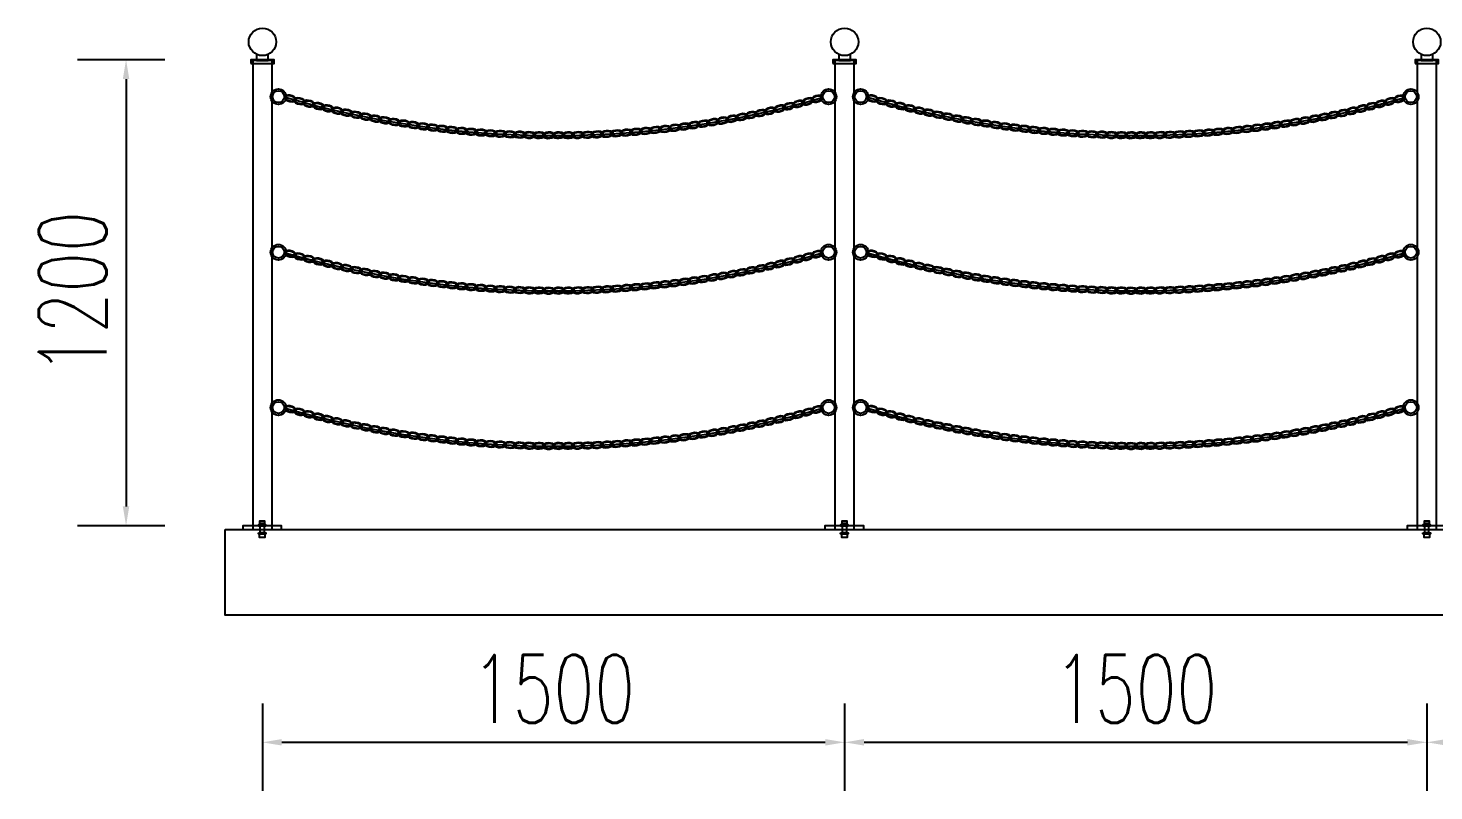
# Model space of a CAD drawing. Extents: x -18540 to 926017, y -610001 to -56924.
# Drawn here: x 494075 to 497697, y -116092 to -114128 of the extents above; entities that cross this region are included whole.
import ezdxf

# ---------------------------------------------------------------- set-up
doc = ezdxf.new("R2010")
doc.units = 0
doc.header["$LTSCALE"] = 10
doc.header["$MEASUREMENT"] = 0
for name, color, linetype in [('W-_ANTICOLLISION防撞措施', 6, 'Continuous'), ('W-PLASTIC_RAILINGS塑木栏杆', 6, 'Continuous'), ('W-REVETMENT驳岸', 251, 'Continuous'), ('W-STEEL_FRAME钢架', 3, 'Continuous')]:
    doc.layers.add(name, color=color, linetype=linetype)
doc.styles.add('STANDARD_T3', font='simplex.shx', dxfattribs={"width": 0.7, "bigfont": 'gbcbig.shx'})
doc.dimstyles.new('W&&50', dxfattribs={"dimtxt": 175, "dimasz": 50, "dimexe": 125, "dimexo": 150, "dimgap": 50, "dimtad": 1, "dimdec": 0, "dimzin": 0, "dimdsep": 46, "dimtxsty": 'STANDARD_T3', "dimcen": 0.09, "dimclrd": 1, "dimclre": 1, "dimclrt": 7, "dimazin": 2, "dimtfac": 1, "dimtdec": 0, "dimtix": 1, "dimtmove": 2, "dimatfit": 3, "dimfxl": 100, "dimtolj": 1, "dimtzin": 0, "dimarcsym": 0})

# ---------------------------------------------------------------- blocks, each defined once
blk = doc.blocks.new('*D1959')
at = {"layer": 'Defpoints', "color": 0, "transparency": 16777216}
for p in [(494678.4, -115419.4), (496178.4, -115419.4), (496178.4, -115967)]:
    blk.add_point(p, dxfattribs=at)
at = {"layer": 'W-STEEL_FRAME钢架', "color": 1, "lineweight": -2, "transparency": 16777216}
for p, q in [((494678.4, -115867), (494678.4, -116092)), ((496178.4, -115867), (496178.4, -116092)), ((494728.4, -115967), (496128.4, -115967))]:
    blk.add_line(p, q, dxfattribs=at)
at = {"layer": 'W-STEEL_FRAME钢架', "color": 1, "transparency": 16777216}
for points in [[(494728.4, -115958.6), (494728.4, -115975.3), (494678.4, -115967)], [(496128.4, -115958.6), (496128.4, -115975.3), (496178.4, -115967)]]:
    blk.add_solid(points, dxfattribs=at)
at = {"layer": 'W-STEEL_FRAME钢架', "color": 7, "transparency": 16777216, "insert": (495428.4, -115829.5), "char_height": 175, "attachment_point": 5, "style": 'STANDARD_T3'}
blk.add_mtext('\\A1;1500', dxfattribs=at)
blk = doc.blocks.new('*D1954')
at = {"layer": 'Defpoints', "color": 0, "transparency": 16777216}
for p in [(497678.5, -115419.4), (499178.5, -115419.4), (499178.5, -115967)]:
    blk.add_point(p, dxfattribs=at)
at = {"layer": 'W-STEEL_FRAME钢架', "color": 1, "lineweight": -2, "transparency": 16777216}
for p, q in [((497678.5, -115867), (497678.5, -116092)), ((499178.5, -115867), (499178.5, -116092)), ((497728.5, -115967), (499128.5, -115967))]:
    blk.add_line(p, q, dxfattribs=at)
at = {"layer": 'W-STEEL_FRAME钢架', "color": 1, "transparency": 16777216}
for points in [[(497728.5, -115958.6), (497728.5, -115975.3), (497678.5, -115967)], [(499128.5, -115958.6), (499128.5, -115975.3), (499178.5, -115967)]]:
    blk.add_solid(points, dxfattribs=at)
at = {"layer": 'W-STEEL_FRAME钢架', "color": 7, "transparency": 16777216, "insert": (498428.5, -115829.5), "char_height": 175, "attachment_point": 5, "style": 'STANDARD_T3'}
blk.add_mtext('\\A1;1500', dxfattribs=at)
blk = doc.blocks.new('*D1956')
at = {"layer": 'Defpoints', "color": 0, "transparency": 16777216}
for p in [(496178.4, -115419.4), (497678.5, -115419.4), (497678.5, -115967)]:
    blk.add_point(p, dxfattribs=at)
at = {"layer": 'W-STEEL_FRAME钢架', "color": 1, "lineweight": -2, "transparency": 16777216}
for p, q in [((496178.4, -115867), (496178.4, -116092)), ((497678.5, -115867), (497678.5, -116092)), ((496228.4, -115967), (497628.5, -115967))]:
    blk.add_line(p, q, dxfattribs=at)
at = {"layer": 'W-STEEL_FRAME钢架', "color": 1, "transparency": 16777216}
for points in [[(496228.4, -115958.6), (496228.4, -115975.3), (496178.4, -115967)], [(497628.5, -115958.6), (497628.5, -115975.3), (497678.5, -115967)]]:
    blk.add_solid(points, dxfattribs=at)
at = {"layer": 'W-STEEL_FRAME钢架', "color": 7, "transparency": 16777216, "insert": (496928.4, -115829.5), "char_height": 175, "attachment_point": 5, "style": 'STANDARD_T3'}
blk.add_mtext('\\A1;1500', dxfattribs=at)
blk = doc.blocks.new('*D1957')
at = {"layer": 'Defpoints', "color": 0, "transparency": 16777216}
for p in [(494648.4, -114209.3), (494327.1, -115409.4), (494653.4, -115409.4)]:
    blk.add_point(p, dxfattribs=at)
at = {"layer": 'W-STEEL_FRAME钢架', "color": 1, "lineweight": -2, "transparency": 16777216}
for p, q in [((494427.1, -114209.3), (494202.1, -114209.3)), ((494327.1, -114259.3), (494327.1, -115359.4)), ((494427.1, -115409.4), (494202.1, -115409.4))]:
    blk.add_line(p, q, dxfattribs=at)
at = {"layer": 'W-STEEL_FRAME钢架', "color": 1, "transparency": 16777216}
for points in [[(494318.7, -114259.3), (494335.4, -114259.3), (494327.1, -114209.3)], [(494318.7, -115359.4), (494335.4, -115359.4), (494327.1, -115409.4)]]:
    blk.add_solid(points, dxfattribs=at)
at = {"layer": 'W-STEEL_FRAME钢架', "color": 7, "transparency": 16777216, "insert": (494189.6, -114809.4), "char_height": 175, "attachment_point": 5, "rotation": 90, "style": 'STANDARD_T3'}
blk.add_mtext('\\A1;1200', dxfattribs=at)
blk = doc.blocks.new('*U1950')
at = {"layer": 'W-PLASTIC_RAILINGS塑木栏杆'}
for centre, start_param, end_param in [((15.9, 0.7), 5.719675, 11.831037), ((41, 0.9), 2.578067, 8.689445)]:
    blk.add_ellipse(centre, major_axis=(15.9, 0.7), ratio=0.498883, start_param=start_param, end_param=end_param, dxfattribs=at)
for points, knots in [([(28.1, -1.9), (28.2, -1.8), (28.3, -1.6), (29, -1), (29.4, -0.5), (29.8, 0.2), (30, 0.5), (30, 1), (30, 1.1), (30, 1.3), (30, 1.5), (30, 1.8), (29.8, 2.3), (29.6, 2.6), (29.1, 3.2), (28.8, 3.5), (28.1, 4.1), (27.6, 4.4), (26.1, 5.2), (24.7, 5.7), (21.7, 6.5), (20, 6.7), (16.5, 6.9), (14.7, 6.8), (11.2, 6.3), (9.5, 5.9), (6.8, 5), (5.7, 4.5), (4.1, 3.5), (3.5, 3), (2.6, 2.1), (2.3, 1.7), (2, 1), (1.9, 0.7), (1.8, 0.1), (1.8, -0.2), (2, -0.8), (2.2, -1.1), (2.7, -1.8), (3.1, -2.2), (4.1, -2.9), (4.7, -3.3), (6, -3.9), (6.8, -4.2), (9, -4.9), (10.5, -5.2), (13.9, -5.5), (15.6, -5.5), (19, -5.2), (20.7, -4.9), (23.8, -4.1), (25.2, -3.6), (26.4, -3), (26.4, -2.9), (26.5, -2.9)], [5.672591, 5.672591, 5.672591, 5.672591, 5.732045, 5.732045, 5.989329, 5.989329, 6.173043, 6.173043, 6.283185, 6.283185, 6.283185, 6.455274, 6.455274, 6.627362, 6.627362, 6.79945, 6.79945, 6.971538, 6.971538, 7.326596, 7.326596, 7.681654, 7.681654, 8.036712, 8.036712, 8.39177, 8.39177, 8.689562, 8.689562, 8.937439, 8.937439, 9.144062, 9.144062, 9.350686, 9.350686, 9.55731, 9.55731, 9.763933, 9.763933, 9.970557, 9.970557, 10.177181, 10.177181, 10.383804, 10.383804, 10.72734, 10.72734, 11.070875, 11.070875, 11.414411, 11.414411, 11.757946, 11.757946, 11.773982, 11.773982, 11.773982, 11.773982]), ([(28.9, 3.4), (28.6, 3.2), (28.3, 2.9), (27.7, 2.3), (27.4, 1.9), (27, 1.2), (26.9, 0.9), (26.9, 0.3), (26.9, 0), (27.1, -0.6), (27.3, -1), (27.8, -1.7), (28.2, -2), (29.1, -2.7), (29.7, -3.1), (31.1, -3.7), (31.8, -4), (34, -4.7), (35.6, -5), (38.9, -5.3), (40.7, -5.3), (44.1, -5.1), (45.8, -4.8), (48.8, -3.9), (50.2, -3.4), (52.2, -2.3), (53, -1.8), (54.1, -0.9), (54.5, -0.4), (54.9, 0.4), (55, 0.7), (55.1, 1.1), (55.1, 1.3), (55.1, 1.5), (55.1, 1.7), (55, 1.9), (54.8, 2.5), (54.7, 2.8), (54.2, 3.3), (53.9, 3.6), (53.2, 4.2), (52.7, 4.5), (51.1, 5.4), (49.8, 5.9), (46.8, 6.7), (45.1, 6.9), (41.6, 7.1), (39.7, 7), (36.3, 6.5), (34.6, 6.1), (32.1, 5.3), (31.2, 4.9), (30.4, 4.4)], [2.530994, 2.530994, 2.530994, 2.530994, 2.654253, 2.654253, 2.860877, 2.860877, 3.067501, 3.067501, 3.274124, 3.274124, 3.480748, 3.480748, 3.687372, 3.687372, 3.893995, 3.893995, 4.100619, 4.100619, 4.444154, 4.444154, 4.78769, 4.78769, 5.131226, 5.131226, 5.474761, 5.474761, 5.732045, 5.732045, 5.989329, 5.989329, 6.173043, 6.173043, 6.283185, 6.283185, 6.283185, 6.455274, 6.455274, 6.627362, 6.627362, 6.79945, 6.79945, 6.971538, 6.971538, 7.326596, 7.326596, 7.681654, 7.681654, 8.036712, 8.036712, 8.39177, 8.39177, 8.632388, 8.632388, 8.632388, 8.632388])]:
    blk.add_open_spline(points, degree=3, knots=knots, dxfattribs=at)
blk = doc.blocks.new('*U1951')
at = {"layer": 'W-REVETMENT驳岸', "color": 0, "linetype": 'ByBlock', "lineweight": -2, "transparency": 16777216}
for p, rotation in [((496234.6, -114305.4), 343.7596410931119), ((497568, -114321.4), 14.86390870683564), ((496282.7, -114318.9), 344.9116510047311), ((496331.1, -114331.4), 346.0636609163505), ((496379.8, -114343), 347.2156708279701), ((497421.9, -114355.5), 11.40787897197812), ((497470.8, -114345.1), 12.55988888359726), ((497519.5, -114333.7), 13.71189879521642), ((496428.7, -114353.5), 348.3676807395893), ((496477.7, -114363.1), 349.5196906512087), ((496527, -114371.7), 350.6717005628279), ((496576.4, -114379.3), 351.8237104744471), ((496626, -114386), 352.9757203860663), ((497174.8, -114392.5), 5.647829413880275), ((497224.5, -114387.1), 6.799839325499762), ((497274.1, -114380.7), 7.951849237119617), ((497323.5, -114373.3), 9.103859148739456), ((497372.8, -114364.9), 10.25586906035894), ((496675.6, -114391.6), 354.1277302976861), ((496725.4, -114396.2), 355.2797402093058), ((496775.3, -114399.8), 356.4317501209254), ((496825.2, -114402.4), 357.5837600325448), ((496875.2, -114404), 358.7357699441634), ((496925.2, -114404.6), 359.8877798557872), ((496975.2, -114404.2), 1.039789767401623), ((497025.2, -114402.8), 2.191799679021282), ((497075.1, -114400.4), 3.34380959064171), ((497125, -114397), 4.495819502261089)]:
    blk.add_blockref('*U1950', p, dxfattribs=dict(at, rotation=rotation))
blk = doc.blocks.new('*U1946')
at = {"layer": 'W-PLASTIC_RAILINGS塑木栏杆'}
for centre, start_param, end_param in [((15.9, 0.7), 5.719675, 11.831037), ((41, 0.9), 2.578067, 8.689445)]:
    blk.add_ellipse(centre, major_axis=(15.9, 0.7), ratio=0.498883, start_param=start_param, end_param=end_param, dxfattribs=at)
for points, knots in [([(28.1, -1.9), (28.2, -1.8), (28.3, -1.6), (29, -1), (29.4, -0.5), (29.8, 0.2), (30, 0.5), (30, 1), (30, 1.1), (30, 1.3), (30, 1.5), (30, 1.8), (29.8, 2.3), (29.6, 2.6), (29.1, 3.2), (28.8, 3.5), (28.1, 4.1), (27.6, 4.4), (26.1, 5.2), (24.7, 5.7), (21.7, 6.5), (20, 6.7), (16.5, 6.9), (14.7, 6.8), (11.2, 6.3), (9.5, 5.9), (6.8, 5), (5.7, 4.5), (4.1, 3.5), (3.5, 3), (2.6, 2.1), (2.3, 1.7), (2, 1), (1.9, 0.7), (1.8, 0.1), (1.8, -0.2), (2, -0.8), (2.2, -1.1), (2.7, -1.8), (3.1, -2.2), (4.1, -2.9), (4.7, -3.3), (6, -3.9), (6.8, -4.2), (9, -4.9), (10.5, -5.2), (13.9, -5.5), (15.6, -5.5), (19, -5.2), (20.7, -4.9), (23.8, -4.1), (25.2, -3.6), (26.4, -3), (26.4, -2.9), (26.5, -2.9)], [5.672591, 5.672591, 5.672591, 5.672591, 5.732045, 5.732045, 5.989329, 5.989329, 6.173043, 6.173043, 6.283185, 6.283185, 6.283185, 6.455274, 6.455274, 6.627362, 6.627362, 6.79945, 6.79945, 6.971538, 6.971538, 7.326596, 7.326596, 7.681654, 7.681654, 8.036712, 8.036712, 8.39177, 8.39177, 8.689562, 8.689562, 8.937439, 8.937439, 9.144062, 9.144062, 9.350686, 9.350686, 9.55731, 9.55731, 9.763933, 9.763933, 9.970557, 9.970557, 10.177181, 10.177181, 10.383804, 10.383804, 10.72734, 10.72734, 11.070875, 11.070875, 11.414411, 11.414411, 11.757946, 11.757946, 11.773982, 11.773982, 11.773982, 11.773982]), ([(28.9, 3.4), (28.6, 3.2), (28.3, 2.9), (27.7, 2.3), (27.4, 1.9), (27, 1.2), (26.9, 0.9), (26.9, 0.3), (26.9, 0), (27.1, -0.6), (27.3, -1), (27.8, -1.7), (28.2, -2), (29.1, -2.7), (29.7, -3.1), (31.1, -3.7), (31.8, -4), (34, -4.7), (35.6, -5), (38.9, -5.3), (40.7, -5.3), (44.1, -5.1), (45.8, -4.8), (48.8, -3.9), (50.2, -3.4), (52.2, -2.3), (53, -1.8), (54.1, -0.9), (54.5, -0.4), (54.9, 0.4), (55, 0.7), (55.1, 1.1), (55.1, 1.3), (55.1, 1.5), (55.1, 1.7), (55, 1.9), (54.8, 2.5), (54.7, 2.8), (54.2, 3.3), (53.9, 3.6), (53.2, 4.2), (52.7, 4.5), (51.1, 5.4), (49.8, 5.9), (46.8, 6.7), (45.1, 6.9), (41.6, 7.1), (39.7, 7), (36.3, 6.5), (34.6, 6.1), (32.1, 5.3), (31.2, 4.9), (30.4, 4.4)], [2.530994, 2.530994, 2.530994, 2.530994, 2.654253, 2.654253, 2.860877, 2.860877, 3.067501, 3.067501, 3.274124, 3.274124, 3.480748, 3.480748, 3.687372, 3.687372, 3.893995, 3.893995, 4.100619, 4.100619, 4.444154, 4.444154, 4.78769, 4.78769, 5.131226, 5.131226, 5.474761, 5.474761, 5.732045, 5.732045, 5.989329, 5.989329, 6.173043, 6.173043, 6.283185, 6.283185, 6.283185, 6.455274, 6.455274, 6.627362, 6.627362, 6.79945, 6.79945, 6.971538, 6.971538, 7.326596, 7.326596, 7.681654, 7.681654, 8.036712, 8.036712, 8.39177, 8.39177, 8.632388, 8.632388, 8.632388, 8.632388])]:
    blk.add_open_spline(points, degree=3, knots=knots, dxfattribs=at)
blk = doc.blocks.new('*U1947')
at = {"layer": 'W-REVETMENT驳岸', "color": 0, "linetype": 'ByBlock', "lineweight": -2, "transparency": 16777216}
for p, rotation in [((496234.6, -114705.4), 343.7596410931119), ((497568, -114721.4), 14.86390870683564), ((496282.7, -114718.9), 344.9116510047311), ((496331.1, -114731.4), 346.0636609163505), ((496379.8, -114743), 347.2156708279701), ((497421.9, -114755.5), 11.40787897197812), ((497470.8, -114745.1), 12.55988888359726), ((497519.5, -114733.7), 13.71189879521642), ((496428.7, -114753.5), 348.3676807395893), ((496477.7, -114763.1), 349.5196906512087), ((496527, -114771.7), 350.6717005628279), ((496576.4, -114779.3), 351.8237104744471), ((497224.5, -114787.1), 6.799839325499762), ((497274.1, -114780.7), 7.951849237119617), ((497323.5, -114773.3), 9.103859148739456), ((497372.8, -114764.9), 10.25586906035894), ((496626, -114786), 352.9757203860663), ((496675.6, -114791.6), 354.1277302976861), ((496725.4, -114796.2), 355.2797402093058), ((496775.3, -114799.8), 356.4317501209254), ((496825.2, -114802.4), 357.5837600325448), ((496875.2, -114804), 358.7357699441634), ((496925.2, -114804.6), 359.8877798557872), ((496975.2, -114804.2), 1.039789767401623), ((497025.2, -114802.8), 2.191799679021282), ((497075.1, -114800.4), 3.34380959064171), ((497125, -114797), 4.495819502261089), ((497174.8, -114792.5), 5.647829413880275)]:
    blk.add_blockref('*U1946', p, dxfattribs=dict(at, rotation=rotation))
blk = doc.blocks.new('*U1948')
at = {"layer": 'W-PLASTIC_RAILINGS塑木栏杆'}
for centre, start_param, end_param in [((15.9, 0.7), 5.719675, 11.831037), ((41, 0.9), 2.578067, 8.689445)]:
    blk.add_ellipse(centre, major_axis=(15.9, 0.7), ratio=0.498883, start_param=start_param, end_param=end_param, dxfattribs=at)
for points, knots in [([(28.1, -1.9), (28.2, -1.8), (28.3, -1.6), (29, -1), (29.4, -0.5), (29.8, 0.2), (30, 0.5), (30, 1), (30, 1.1), (30, 1.3), (30, 1.5), (30, 1.8), (29.8, 2.3), (29.6, 2.6), (29.1, 3.2), (28.8, 3.5), (28.1, 4.1), (27.6, 4.4), (26.1, 5.2), (24.7, 5.7), (21.7, 6.5), (20, 6.7), (16.5, 6.9), (14.7, 6.8), (11.2, 6.3), (9.5, 5.9), (6.8, 5), (5.7, 4.5), (4.1, 3.5), (3.5, 3), (2.6, 2.1), (2.3, 1.7), (2, 1), (1.9, 0.7), (1.8, 0.1), (1.8, -0.2), (2, -0.8), (2.2, -1.1), (2.7, -1.8), (3.1, -2.2), (4.1, -2.9), (4.7, -3.3), (6, -3.9), (6.8, -4.2), (9, -4.9), (10.5, -5.2), (13.9, -5.5), (15.6, -5.5), (19, -5.2), (20.7, -4.9), (23.8, -4.1), (25.2, -3.6), (26.4, -3), (26.4, -2.9), (26.5, -2.9)], [5.672591, 5.672591, 5.672591, 5.672591, 5.732045, 5.732045, 5.989329, 5.989329, 6.173043, 6.173043, 6.283185, 6.283185, 6.283185, 6.455274, 6.455274, 6.627362, 6.627362, 6.79945, 6.79945, 6.971538, 6.971538, 7.326596, 7.326596, 7.681654, 7.681654, 8.036712, 8.036712, 8.39177, 8.39177, 8.689562, 8.689562, 8.937439, 8.937439, 9.144062, 9.144062, 9.350686, 9.350686, 9.55731, 9.55731, 9.763933, 9.763933, 9.970557, 9.970557, 10.177181, 10.177181, 10.383804, 10.383804, 10.72734, 10.72734, 11.070875, 11.070875, 11.414411, 11.414411, 11.757946, 11.757946, 11.773982, 11.773982, 11.773982, 11.773982]), ([(28.9, 3.4), (28.6, 3.2), (28.3, 2.9), (27.7, 2.3), (27.4, 1.9), (27, 1.2), (26.9, 0.9), (26.9, 0.3), (26.9, 0), (27.1, -0.6), (27.3, -1), (27.8, -1.7), (28.2, -2), (29.1, -2.7), (29.7, -3.1), (31.1, -3.7), (31.8, -4), (34, -4.7), (35.6, -5), (38.9, -5.3), (40.7, -5.3), (44.1, -5.1), (45.8, -4.8), (48.8, -3.9), (50.2, -3.4), (52.2, -2.3), (53, -1.8), (54.1, -0.9), (54.5, -0.4), (54.9, 0.4), (55, 0.7), (55.1, 1.1), (55.1, 1.3), (55.1, 1.5), (55.1, 1.7), (55, 1.9), (54.8, 2.5), (54.7, 2.8), (54.2, 3.3), (53.9, 3.6), (53.2, 4.2), (52.7, 4.5), (51.1, 5.4), (49.8, 5.9), (46.8, 6.7), (45.1, 6.9), (41.6, 7.1), (39.7, 7), (36.3, 6.5), (34.6, 6.1), (32.1, 5.3), (31.2, 4.9), (30.4, 4.4)], [2.530994, 2.530994, 2.530994, 2.530994, 2.654253, 2.654253, 2.860877, 2.860877, 3.067501, 3.067501, 3.274124, 3.274124, 3.480748, 3.480748, 3.687372, 3.687372, 3.893995, 3.893995, 4.100619, 4.100619, 4.444154, 4.444154, 4.78769, 4.78769, 5.131226, 5.131226, 5.474761, 5.474761, 5.732045, 5.732045, 5.989329, 5.989329, 6.173043, 6.173043, 6.283185, 6.283185, 6.283185, 6.455274, 6.455274, 6.627362, 6.627362, 6.79945, 6.79945, 6.971538, 6.971538, 7.326596, 7.326596, 7.681654, 7.681654, 8.036712, 8.036712, 8.39177, 8.39177, 8.632388, 8.632388, 8.632388, 8.632388])]:
    blk.add_open_spline(points, degree=3, knots=knots, dxfattribs=at)
blk = doc.blocks.new('*U1949')
at = {"layer": 'W-REVETMENT驳岸', "color": 0, "linetype": 'ByBlock', "lineweight": -2, "transparency": 16777216}
for p, rotation in [((496234.6, -115105.4), 343.7596410931119), ((497568, -115121.4), 14.86390870683564), ((496282.7, -115118.9), 344.9116510047311), ((496331.1, -115131.4), 346.0636609163505), ((496379.8, -115143), 347.2156708279701), ((497421.9, -115155.5), 11.40787897197812), ((497470.8, -115145.1), 12.55988888359726), ((497519.5, -115133.7), 13.71189879521642), ((496428.7, -115153.5), 348.3676807395893), ((496477.7, -115163.1), 349.5196906512087), ((496527, -115171.7), 350.6717005628279), ((496576.4, -115179.3), 351.8237104744471), ((497224.5, -115187.1), 6.799839325499762), ((497274.1, -115180.7), 7.951849237119617), ((497323.5, -115173.3), 9.103859148739456), ((497372.8, -115164.9), 10.25586906035894), ((496626, -115186), 352.9757203860663), ((496675.6, -115191.6), 354.1277302976861), ((496725.4, -115196.2), 355.2797402093058), ((496775.3, -115199.8), 356.4317501209254), ((496825.2, -115202.4), 357.5837600325448), ((496875.2, -115204), 358.7357699441634), ((496925.2, -115204.6), 359.8877798557872), ((496975.2, -115204.2), 1.039789767401623), ((497025.2, -115202.8), 2.191799679021282), ((497075.1, -115200.4), 3.34380959064171), ((497125, -115197), 4.495819502261089), ((497174.8, -115192.5), 5.647829413880275)]:
    blk.add_blockref('*U1948', p, dxfattribs=dict(at, rotation=rotation))
blk = doc.blocks.new('*U1938')
at = {"layer": 'W-PLASTIC_RAILINGS塑木栏杆'}
for centre, start_param, end_param in [((15.9, 0.7), 5.719675, 11.831037), ((41, 0.9), 2.578067, 8.689445)]:
    blk.add_ellipse(centre, major_axis=(15.9, 0.7), ratio=0.498883, start_param=start_param, end_param=end_param, dxfattribs=at)
for points, knots in [([(28.1, -1.9), (28.2, -1.8), (28.3, -1.6), (29, -1), (29.4, -0.5), (29.8, 0.2), (30, 0.5), (30, 1), (30, 1.1), (30, 1.3), (30, 1.5), (30, 1.8), (29.8, 2.3), (29.6, 2.6), (29.1, 3.2), (28.8, 3.5), (28.1, 4.1), (27.6, 4.4), (26.1, 5.2), (24.7, 5.7), (21.7, 6.5), (20, 6.7), (16.5, 6.9), (14.7, 6.8), (11.2, 6.3), (9.5, 5.9), (6.8, 5), (5.7, 4.5), (4.1, 3.5), (3.5, 3), (2.6, 2.1), (2.3, 1.7), (2, 1), (1.9, 0.7), (1.8, 0.1), (1.8, -0.2), (2, -0.8), (2.2, -1.1), (2.7, -1.8), (3.1, -2.2), (4.1, -2.9), (4.7, -3.3), (6, -3.9), (6.8, -4.2), (9, -4.9), (10.5, -5.2), (13.9, -5.5), (15.6, -5.5), (19, -5.2), (20.7, -4.9), (23.8, -4.1), (25.2, -3.6), (26.4, -3), (26.4, -2.9), (26.5, -2.9)], [5.672591, 5.672591, 5.672591, 5.672591, 5.732045, 5.732045, 5.989329, 5.989329, 6.173043, 6.173043, 6.283185, 6.283185, 6.283185, 6.455274, 6.455274, 6.627362, 6.627362, 6.79945, 6.79945, 6.971538, 6.971538, 7.326596, 7.326596, 7.681654, 7.681654, 8.036712, 8.036712, 8.39177, 8.39177, 8.689562, 8.689562, 8.937439, 8.937439, 9.144062, 9.144062, 9.350686, 9.350686, 9.55731, 9.55731, 9.763933, 9.763933, 9.970557, 9.970557, 10.177181, 10.177181, 10.383804, 10.383804, 10.72734, 10.72734, 11.070875, 11.070875, 11.414411, 11.414411, 11.757946, 11.757946, 11.773982, 11.773982, 11.773982, 11.773982]), ([(28.9, 3.4), (28.6, 3.2), (28.3, 2.9), (27.7, 2.3), (27.4, 1.9), (27, 1.2), (26.9, 0.9), (26.9, 0.3), (26.9, 0), (27.1, -0.6), (27.3, -1), (27.8, -1.7), (28.2, -2), (29.1, -2.7), (29.7, -3.1), (31.1, -3.7), (31.8, -4), (34, -4.7), (35.6, -5), (38.9, -5.3), (40.7, -5.3), (44.1, -5.1), (45.8, -4.8), (48.8, -3.9), (50.2, -3.4), (52.2, -2.3), (53, -1.8), (54.1, -0.9), (54.5, -0.4), (54.9, 0.4), (55, 0.7), (55.1, 1.1), (55.1, 1.3), (55.1, 1.5), (55.1, 1.7), (55, 1.9), (54.8, 2.5), (54.7, 2.8), (54.2, 3.3), (53.9, 3.6), (53.2, 4.2), (52.7, 4.5), (51.1, 5.4), (49.8, 5.9), (46.8, 6.7), (45.1, 6.9), (41.6, 7.1), (39.7, 7), (36.3, 6.5), (34.6, 6.1), (32.1, 5.3), (31.2, 4.9), (30.4, 4.4)], [2.530994, 2.530994, 2.530994, 2.530994, 2.654253, 2.654253, 2.860877, 2.860877, 3.067501, 3.067501, 3.274124, 3.274124, 3.480748, 3.480748, 3.687372, 3.687372, 3.893995, 3.893995, 4.100619, 4.100619, 4.444154, 4.444154, 4.78769, 4.78769, 5.131226, 5.131226, 5.474761, 5.474761, 5.732045, 5.732045, 5.989329, 5.989329, 6.173043, 6.173043, 6.283185, 6.283185, 6.283185, 6.455274, 6.455274, 6.627362, 6.627362, 6.79945, 6.79945, 6.971538, 6.971538, 7.326596, 7.326596, 7.681654, 7.681654, 8.036712, 8.036712, 8.39177, 8.39177, 8.632388, 8.632388, 8.632388, 8.632388])]:
    blk.add_open_spline(points, degree=3, knots=knots, dxfattribs=at)
blk = doc.blocks.new('*U1939')
at = {"layer": 'W-REVETMENT驳岸', "color": 0, "linetype": 'ByBlock', "lineweight": -2, "transparency": 16777216}
for p, rotation in [((494734.5, -114305.4), 343.7596410931119), ((496067.9, -114321.4), 14.86390870683564), ((494782.7, -114318.9), 344.9116510047311), ((494831.1, -114331.4), 346.0636609163505), ((494879.7, -114343), 347.2156708279701), ((495921.9, -114355.5), 11.40787897197812), ((495970.8, -114345.1), 12.55988888359726), ((496019.5, -114333.7), 13.71189879521642), ((494928.6, -114353.5), 348.3676807395893), ((494977.7, -114363.1), 349.5196906512087), ((495026.9, -114371.7), 350.6717005628279), ((495076.4, -114379.3), 351.8237104744471), ((495125.9, -114386), 352.9757203860663), ((495674.8, -114392.5), 5.647829413880275), ((495724.5, -114387.1), 6.799839325499762), ((495774, -114380.7), 7.951849237119617), ((495823.5, -114373.3), 9.103859148739456), ((495872.8, -114364.9), 10.25586906035894), ((495175.6, -114391.6), 354.1277302976861), ((495225.4, -114396.2), 355.2797402093058), ((495275.2, -114399.8), 356.4317501209254), ((495325.2, -114402.4), 357.5837600325448), ((495375.2, -114404), 358.7357699441634), ((495425.1, -114404.6), 359.8877798557872), ((495475.1, -114404.2), 1.039789767401623), ((495525.1, -114402.8), 2.191799679021282), ((495575.1, -114400.4), 3.34380959064171), ((495624.9, -114397), 4.495819502261089)]:
    blk.add_blockref('*U1938', p, dxfattribs=dict(at, rotation=rotation))
blk = doc.blocks.new('*U1934')
at = {"layer": 'W-PLASTIC_RAILINGS塑木栏杆'}
for centre, start_param, end_param in [((15.9, 0.7), 5.719675, 11.831037), ((41, 0.9), 2.578067, 8.689445)]:
    blk.add_ellipse(centre, major_axis=(15.9, 0.7), ratio=0.498883, start_param=start_param, end_param=end_param, dxfattribs=at)
for points, knots in [([(28.1, -1.9), (28.2, -1.8), (28.3, -1.6), (29, -1), (29.4, -0.5), (29.8, 0.2), (30, 0.5), (30, 1), (30, 1.1), (30, 1.3), (30, 1.5), (30, 1.8), (29.8, 2.3), (29.6, 2.6), (29.1, 3.2), (28.8, 3.5), (28.1, 4.1), (27.6, 4.4), (26.1, 5.2), (24.7, 5.7), (21.7, 6.5), (20, 6.7), (16.5, 6.9), (14.7, 6.8), (11.2, 6.3), (9.5, 5.9), (6.8, 5), (5.7, 4.5), (4.1, 3.5), (3.5, 3), (2.6, 2.1), (2.3, 1.7), (2, 1), (1.9, 0.7), (1.8, 0.1), (1.8, -0.2), (2, -0.8), (2.2, -1.1), (2.7, -1.8), (3.1, -2.2), (4.1, -2.9), (4.7, -3.3), (6, -3.9), (6.8, -4.2), (9, -4.9), (10.5, -5.2), (13.9, -5.5), (15.6, -5.5), (19, -5.2), (20.7, -4.9), (23.8, -4.1), (25.2, -3.6), (26.4, -3), (26.4, -2.9), (26.5, -2.9)], [5.672591, 5.672591, 5.672591, 5.672591, 5.732045, 5.732045, 5.989329, 5.989329, 6.173043, 6.173043, 6.283185, 6.283185, 6.283185, 6.455274, 6.455274, 6.627362, 6.627362, 6.79945, 6.79945, 6.971538, 6.971538, 7.326596, 7.326596, 7.681654, 7.681654, 8.036712, 8.036712, 8.39177, 8.39177, 8.689562, 8.689562, 8.937439, 8.937439, 9.144062, 9.144062, 9.350686, 9.350686, 9.55731, 9.55731, 9.763933, 9.763933, 9.970557, 9.970557, 10.177181, 10.177181, 10.383804, 10.383804, 10.72734, 10.72734, 11.070875, 11.070875, 11.414411, 11.414411, 11.757946, 11.757946, 11.773982, 11.773982, 11.773982, 11.773982]), ([(28.9, 3.4), (28.6, 3.2), (28.3, 2.9), (27.7, 2.3), (27.4, 1.9), (27, 1.2), (26.9, 0.9), (26.9, 0.3), (26.9, 0), (27.1, -0.6), (27.3, -1), (27.8, -1.7), (28.2, -2), (29.1, -2.7), (29.7, -3.1), (31.1, -3.7), (31.8, -4), (34, -4.7), (35.6, -5), (38.9, -5.3), (40.7, -5.3), (44.1, -5.1), (45.8, -4.8), (48.8, -3.9), (50.2, -3.4), (52.2, -2.3), (53, -1.8), (54.1, -0.9), (54.5, -0.4), (54.9, 0.4), (55, 0.7), (55.1, 1.1), (55.1, 1.3), (55.1, 1.5), (55.1, 1.7), (55, 1.9), (54.8, 2.5), (54.7, 2.8), (54.2, 3.3), (53.9, 3.6), (53.2, 4.2), (52.7, 4.5), (51.1, 5.4), (49.8, 5.9), (46.8, 6.7), (45.1, 6.9), (41.6, 7.1), (39.7, 7), (36.3, 6.5), (34.6, 6.1), (32.1, 5.3), (31.2, 4.9), (30.4, 4.4)], [2.530994, 2.530994, 2.530994, 2.530994, 2.654253, 2.654253, 2.860877, 2.860877, 3.067501, 3.067501, 3.274124, 3.274124, 3.480748, 3.480748, 3.687372, 3.687372, 3.893995, 3.893995, 4.100619, 4.100619, 4.444154, 4.444154, 4.78769, 4.78769, 5.131226, 5.131226, 5.474761, 5.474761, 5.732045, 5.732045, 5.989329, 5.989329, 6.173043, 6.173043, 6.283185, 6.283185, 6.283185, 6.455274, 6.455274, 6.627362, 6.627362, 6.79945, 6.79945, 6.971538, 6.971538, 7.326596, 7.326596, 7.681654, 7.681654, 8.036712, 8.036712, 8.39177, 8.39177, 8.632388, 8.632388, 8.632388, 8.632388])]:
    blk.add_open_spline(points, degree=3, knots=knots, dxfattribs=at)
blk = doc.blocks.new('*U1935')
at = {"layer": 'W-REVETMENT驳岸', "color": 0, "linetype": 'ByBlock', "lineweight": -2, "transparency": 16777216}
for p, rotation in [((494734.5, -114705.4), 343.7596410931119), ((496067.9, -114721.4), 14.86390870683564), ((494782.7, -114718.9), 344.9116510047311), ((494831.1, -114731.4), 346.0636609163505), ((494879.7, -114743), 347.2156708279701), ((495921.9, -114755.5), 11.40787897197812), ((495970.8, -114745.1), 12.55988888359726), ((496019.5, -114733.7), 13.71189879521642), ((494928.6, -114753.5), 348.3676807395893), ((494977.7, -114763.1), 349.5196906512087), ((495026.9, -114771.7), 350.6717005628279), ((495076.4, -114779.3), 351.8237104744471), ((495724.5, -114787.1), 6.799839325499762), ((495774, -114780.7), 7.951849237119617), ((495823.5, -114773.3), 9.103859148739456), ((495872.8, -114764.9), 10.25586906035894), ((495125.9, -114786), 352.9757203860663), ((495175.6, -114791.6), 354.1277302976861), ((495225.4, -114796.2), 355.2797402093058), ((495275.2, -114799.8), 356.4317501209254), ((495325.2, -114802.4), 357.5837600325448), ((495375.2, -114804), 358.7357699441634), ((495425.1, -114804.6), 359.8877798557872), ((495475.1, -114804.2), 1.039789767401623), ((495525.1, -114802.8), 2.191799679021282), ((495575.1, -114800.4), 3.34380959064171), ((495624.9, -114797), 4.495819502261089), ((495674.8, -114792.5), 5.647829413880275)]:
    blk.add_blockref('*U1934', p, dxfattribs=dict(at, rotation=rotation))
blk = doc.blocks.new('*U1936')
at = {"layer": 'W-PLASTIC_RAILINGS塑木栏杆'}
for centre, start_param, end_param in [((15.9, 0.7), 5.719675, 11.831037), ((41, 0.9), 2.578067, 8.689445)]:
    blk.add_ellipse(centre, major_axis=(15.9, 0.7), ratio=0.498883, start_param=start_param, end_param=end_param, dxfattribs=at)
for points, knots in [([(28.1, -1.9), (28.2, -1.8), (28.3, -1.6), (29, -1), (29.4, -0.5), (29.8, 0.2), (30, 0.5), (30, 1), (30, 1.1), (30, 1.3), (30, 1.5), (30, 1.8), (29.8, 2.3), (29.6, 2.6), (29.1, 3.2), (28.8, 3.5), (28.1, 4.1), (27.6, 4.4), (26.1, 5.2), (24.7, 5.7), (21.7, 6.5), (20, 6.7), (16.5, 6.9), (14.7, 6.8), (11.2, 6.3), (9.5, 5.9), (6.8, 5), (5.7, 4.5), (4.1, 3.5), (3.5, 3), (2.6, 2.1), (2.3, 1.7), (2, 1), (1.9, 0.7), (1.8, 0.1), (1.8, -0.2), (2, -0.8), (2.2, -1.1), (2.7, -1.8), (3.1, -2.2), (4.1, -2.9), (4.7, -3.3), (6, -3.9), (6.8, -4.2), (9, -4.9), (10.5, -5.2), (13.9, -5.5), (15.6, -5.5), (19, -5.2), (20.7, -4.9), (23.8, -4.1), (25.2, -3.6), (26.4, -3), (26.4, -2.9), (26.5, -2.9)], [5.672591, 5.672591, 5.672591, 5.672591, 5.732045, 5.732045, 5.989329, 5.989329, 6.173043, 6.173043, 6.283185, 6.283185, 6.283185, 6.455274, 6.455274, 6.627362, 6.627362, 6.79945, 6.79945, 6.971538, 6.971538, 7.326596, 7.326596, 7.681654, 7.681654, 8.036712, 8.036712, 8.39177, 8.39177, 8.689562, 8.689562, 8.937439, 8.937439, 9.144062, 9.144062, 9.350686, 9.350686, 9.55731, 9.55731, 9.763933, 9.763933, 9.970557, 9.970557, 10.177181, 10.177181, 10.383804, 10.383804, 10.72734, 10.72734, 11.070875, 11.070875, 11.414411, 11.414411, 11.757946, 11.757946, 11.773982, 11.773982, 11.773982, 11.773982]), ([(28.9, 3.4), (28.6, 3.2), (28.3, 2.9), (27.7, 2.3), (27.4, 1.9), (27, 1.2), (26.9, 0.9), (26.9, 0.3), (26.9, 0), (27.1, -0.6), (27.3, -1), (27.8, -1.7), (28.2, -2), (29.1, -2.7), (29.7, -3.1), (31.1, -3.7), (31.8, -4), (34, -4.7), (35.6, -5), (38.9, -5.3), (40.7, -5.3), (44.1, -5.1), (45.8, -4.8), (48.8, -3.9), (50.2, -3.4), (52.2, -2.3), (53, -1.8), (54.1, -0.9), (54.5, -0.4), (54.9, 0.4), (55, 0.7), (55.1, 1.1), (55.1, 1.3), (55.1, 1.5), (55.1, 1.7), (55, 1.9), (54.8, 2.5), (54.7, 2.8), (54.2, 3.3), (53.9, 3.6), (53.2, 4.2), (52.7, 4.5), (51.1, 5.4), (49.8, 5.9), (46.8, 6.7), (45.1, 6.9), (41.6, 7.1), (39.7, 7), (36.3, 6.5), (34.6, 6.1), (32.1, 5.3), (31.2, 4.9), (30.4, 4.4)], [2.530994, 2.530994, 2.530994, 2.530994, 2.654253, 2.654253, 2.860877, 2.860877, 3.067501, 3.067501, 3.274124, 3.274124, 3.480748, 3.480748, 3.687372, 3.687372, 3.893995, 3.893995, 4.100619, 4.100619, 4.444154, 4.444154, 4.78769, 4.78769, 5.131226, 5.131226, 5.474761, 5.474761, 5.732045, 5.732045, 5.989329, 5.989329, 6.173043, 6.173043, 6.283185, 6.283185, 6.283185, 6.455274, 6.455274, 6.627362, 6.627362, 6.79945, 6.79945, 6.971538, 6.971538, 7.326596, 7.326596, 7.681654, 7.681654, 8.036712, 8.036712, 8.39177, 8.39177, 8.632388, 8.632388, 8.632388, 8.632388])]:
    blk.add_open_spline(points, degree=3, knots=knots, dxfattribs=at)
blk = doc.blocks.new('*U1937')
at = {"layer": 'W-REVETMENT驳岸', "color": 0, "linetype": 'ByBlock', "lineweight": -2, "transparency": 16777216}
for p, rotation in [((494734.5, -115105.4), 343.7596410931119), ((496067.9, -115121.4), 14.86390870683564), ((494782.7, -115118.9), 344.9116510047311), ((494831.1, -115131.4), 346.0636609163505), ((494879.7, -115143), 347.2156708279701), ((495921.9, -115155.5), 11.40787897197812), ((495970.8, -115145.1), 12.55988888359726), ((496019.5, -115133.7), 13.71189879521642), ((494928.6, -115153.5), 348.3676807395893), ((494977.7, -115163.1), 349.5196906512087), ((495026.9, -115171.7), 350.6717005628279), ((495076.4, -115179.3), 351.8237104744471), ((495724.5, -115187.1), 6.799839325499762), ((495774, -115180.7), 7.951849237119617), ((495823.5, -115173.3), 9.103859148739456), ((495872.8, -115164.9), 10.25586906035894), ((495125.9, -115186), 352.9757203860663), ((495175.6, -115191.6), 354.1277302976861), ((495225.4, -115196.2), 355.2797402093058), ((495275.2, -115199.8), 356.4317501209254), ((495325.2, -115202.4), 357.5837600325448), ((495375.2, -115204), 358.7357699441634), ((495425.1, -115204.6), 359.8877798557872), ((495475.1, -115204.2), 1.039789767401623), ((495525.1, -115202.8), 2.191799679021282), ((495575.1, -115200.4), 3.34380959064171), ((495624.9, -115197), 4.495819502261089), ((495674.8, -115192.5), 5.647829413880275)]:
    blk.add_blockref('*U1936', p, dxfattribs=dict(at, rotation=rotation))

msp = doc.modelspace()

# ---------------------------------------------------------------- linework, layer by layer
at = {"layer": 'W-_ANTICOLLISION防撞措施', "color": 0, "linetype": 'ByBlock'}
msp.add_lwpolyline([(494582.3, -115419.4), (500966.2, -115419.4), (500966.2, -115639.4), (494582.3, -115639.4)], close=True, dxfattribs=at)
at = {"layer": 'W-PLASTIC_RAILINGS塑木栏杆', "color": 4}
for points in [[(494663.4, -114195.5), (494663.4, -114211.4), (494693.4, -114211.4), (494693.4, -114195.5)], [(496163.4, -114195.5), (496163.4, -114211.4), (496193.4, -114211.4), (496193.4, -114195.5)], [(497663.5, -114195.5), (497663.5, -114211.4), (497693.5, -114211.4), (497693.5, -114195.5)]]:
    msp.add_lwpolyline(points, dxfattribs=at)
for points in [[(494648.4, -114219.3), (494708.4, -114219.3), (494708.4, -114209.3), (494648.4, -114209.3)], [(494653.4, -115419.4), (494703.4, -115419.4), (494703.4, -114211.4), (494653.4, -114211.4)], [(496148.4, -114219.3), (496208.4, -114219.3), (496208.4, -114209.3), (496148.4, -114209.3)], [(496153.4, -115419.4), (496203.4, -115419.4), (496203.4, -114211.4), (496153.4, -114211.4)], [(497648.5, -114219.3), (497708.5, -114219.3), (497708.5, -114209.3), (497648.5, -114209.3)], [(497653.5, -115419.4), (497703.5, -115419.4), (497703.5, -114211.4), (497653.5, -114211.4)], [(494627.8, -115419.4), (494727.8, -115419.4), (494727.8, -115409.4), (494627.8, -115409.4)], [(494668.1, -115409.4), (494687.6, -115409.4), (494687.6, -115407.1), (494668.1, -115407.1)], [(494671.1, -115407.1), (494685, -115407.1), (494685, -115397.6), (494671.1, -115397.6)], [(494672.8, -115402.9), (494682.8, -115402.9), (494682.8, -115427.5), (494672.8, -115427.5)], [(496127.8, -115419.4), (496227.8, -115419.4), (496227.8, -115409.4), (496127.8, -115409.4)], [(496168.1, -115409.4), (496187.6, -115409.4), (496187.6, -115407.1), (496168.1, -115407.1)], [(496171.1, -115407.1), (496185, -115407.1), (496185, -115397.6), (496171.1, -115397.6)], [(496172.8, -115402.9), (496182.8, -115402.9), (496182.8, -115427.5), (496172.8, -115427.5)], [(497627.9, -115419.4), (497727.9, -115419.4), (497727.9, -115409.4), (497627.9, -115409.4)], [(497668.2, -115409.4), (497687.7, -115409.4), (497687.7, -115407.1), (497668.2, -115407.1)], [(497671.2, -115407.1), (497685.1, -115407.1), (497685.1, -115397.6), (497671.2, -115397.6)], [(497672.9, -115402.9), (497682.9, -115402.9), (497682.9, -115427.5), (497672.9, -115427.5)], [(494668.1, -115427.5), (494687.6, -115427.5), (494687.6, -115429.8), (494668.1, -115429.8)], [(494671.1, -115429.8), (494685, -115429.8), (494685, -115439.3), (494671.1, -115439.3)], [(496168.1, -115427.5), (496187.6, -115427.5), (496187.6, -115429.8), (496168.1, -115429.8)], [(496171.1, -115429.8), (496185, -115429.8), (496185, -115439.3), (496171.1, -115439.3)], [(497668.2, -115427.5), (497687.7, -115427.5), (497687.7, -115429.8), (497668.2, -115429.8)], [(497671.2, -115429.8), (497685.1, -115429.8), (497685.1, -115439.3), (497671.2, -115439.3)]]:
    msp.add_lwpolyline(points, close=True, dxfattribs=at)
for centre, radius in [((494678.4, -114163.5), 35.4), ((496178.4, -114163.5), 35.4), ((497678.5, -114163.5), 35.4), ((494719.6, -114304.6), 20), ((494719.6, -114304.6), 15), ((496137.2, -114304.6), 20), ((496137.2, -114304.6), 15), ((496219.6, -114304.6), 20), ((496219.6, -114304.6), 15), ((497637.2, -114304.6), 20), ((497637.2, -114304.6), 15), ((494719.6, -114705.1), 20), ((494719.6, -114705.1), 15), ((496137.2, -114705.1), 20), ((496137.2, -114705.1), 15), ((496219.6, -114705.1), 20), ((496219.6, -114705.1), 15), ((497637.2, -114705.1), 20), ((497637.2, -114705.1), 15), ((494719.6, -115105.1), 20), ((494719.6, -115105.1), 15), ((496137.2, -115105.1), 20), ((496137.2, -115105.1), 15), ((496219.6, -115105.1), 20), ((496219.6, -115105.1), 15), ((497637.2, -115105.1), 20), ((497637.2, -115105.1), 15)]:
    msp.add_circle(centre, radius, dxfattribs=at)
at = {"layer": 'W-PLASTIC_RAILINGS塑木栏杆'}
for centre in [(495430, -111917.8), (496930.1, -111917.8), (495430, -112317.8), (496930.1, -112317.8), (495430, -112717.8), (496930.1, -112717.8)]:
    msp.add_arc(centre, 2486.8, 253.7596, 286.2104, dxfattribs=at)

# ---------------------------------------------------------------- block references
at = {"layer": 'W-REVETMENT驳岸', "linetype": 'ByBlock'}
for name in ['*U1939', '*U1951', '*U1935', '*U1947', '*U1937', '*U1949']:
    msp.add_blockref(name, (0, 0), dxfattribs=at)

# ---------------------------------------------------------------- dimensions: what is measured, and where the dimension line sits
at = {"layer": 'W-STEEL_FRAME钢架'}
dim = msp.add_linear_dim(base=(494327.1, -115409.4), p1=(494648.4, -114209.3), p2=(494653.4, -115409.4), angle=90, dimstyle='W&&50', override={"dimfxlon": 1}, dxfattribs=at)
dim.commit()
dim.dimension.update_dxf_attribs({"geometry": '*D1957', "text_midpoint": (494189.6, -114809.4)})
for base, p1, p2, picture, middle in [((496178.4, -115967), (494678.4, -115419.4), (496178.4, -115419.4), '*D1959', (495428.4, -115829.5)), ((497678.5, -115967), (496178.4, -115419.4), (497678.5, -115419.4), '*D1956', (496928.4, -115829.5)), ((499178.5, -115967), (497678.5, -115419.4), (499178.5, -115419.4), '*D1954', (498428.5, -115829.5))]:
    dim = msp.add_linear_dim(base=base, p1=p1, p2=p2, dimstyle='W&&50', override={"dimfxlon": 1}, dxfattribs=at)
    dim.commit()
    dim.dimension.update_dxf_attribs({"geometry": picture, "text_midpoint": middle})

doc.saveas('drawing.dxf')
